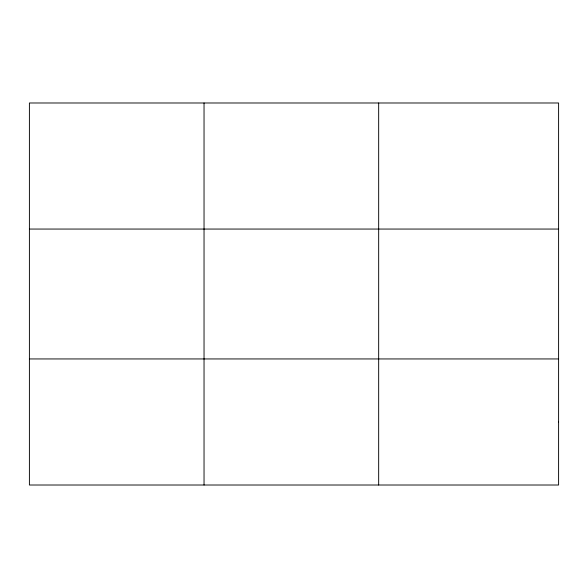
<?xml version="1.0" encoding="UTF-8"?>
<svg xmlns="http://www.w3.org/2000/svg" width="588" height="588" viewBox="0 0 588 588"><rect width="100%" height="100%" fill="white"/><g stroke="black" fill="none" stroke-linecap="round" stroke-linejoin="round"><path stroke-width="0.88" d="M204.036 485.012L204.036 102.988M378.672 485.012L378.672 102.988M29.4 229.055L558.6 229.055M29.4 358.945L558.6 358.945M558.6 421.978L558.6 485.012L29.4 485.012L29.4 102.988L558.6 102.988L558.6 421.978"/></g></svg>
